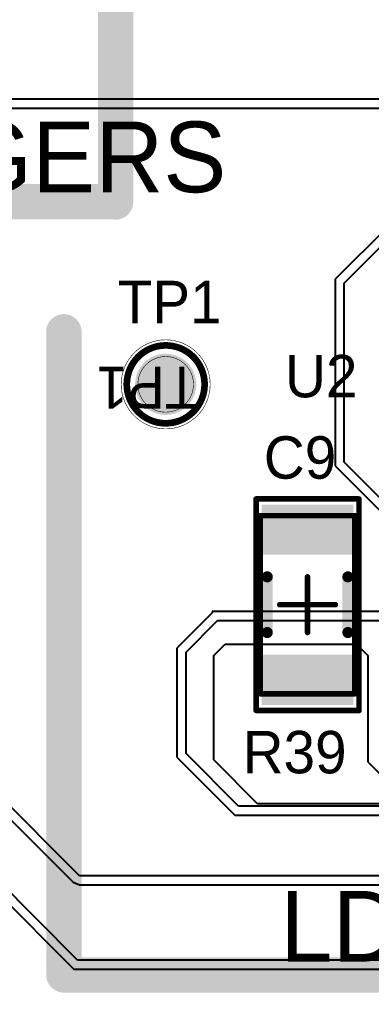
# Model space of a CAD drawing. Header units: millimetres. Extents: x 307 to 423, y 231 to 400.
# Drawn here: x 360.53 to 366.86, y 300.74 to 318.22 of the extents above; entities that cross this region are included whole.
import ezdxf

# ---------------------------------------------------------------- set-up
doc = ezdxf.new("R2010")
doc.units = ezdxf.units.MM
for name, color, linetype in [('Mechanical14', 56, 'Continuous'), ('Mechanical15', 56, 'Continuous'), ('Mechanical16', 56, 'Continuous'), ('Mechanical8', 56, 'Continuous'), ('TopLayer', 1, 'Continuous'), ('TopOverlay', 2, 'Continuous'), ('TopPaste', 8, 'Continuous'), ('TopSolder', 216, 'Continuous')]:
    doc.layers.add(name, color=color, linetype=linetype)

# ---------------------------------------------------------------- blocks, each defined once
blk = doc.blocks.new('TP_SMD_1MM_394')
at = {"layer": 'Mechanical14'}
for points, const_width in [([(0.5, 0, 1), (-0.5, 0, 1)], 0.01), ([(-0.502, 0, 1), (-0.497, 0, 1)], 0.005), ([(0.497, 0, 1), (0.502, 0, 1)], 0.005)]:
    blk.add_lwpolyline(points, format="xyb", close=True, dxfattribs=dict(at, const_width=const_width))
at = {"layer": 'Mechanical16'}
for points, const_width in [([(0.8, 0, 1), (-0.8, 0, 1)], 0.01), ([(-0.803, 0, 1), (-0.798, 0, 1)], 0.005), ([(0.798, 0, 1), (0.803, 0, 1)], 0.005)]:
    blk.add_lwpolyline(points, format="xyb", close=True, dxfattribs=dict(at, const_width=const_width))
at = {"layer": 'TopLayer', "const_width": 0.5}
blk.add_lwpolyline([(-0.25, 0, 1), (0.25, 0, 1)], format="xyb", close=True, dxfattribs=at)
at = {"layer": 'TopOverlay'}
for points, const_width in [([(0.7, 0, 1), (-0.7, 0, 1)], 0.12), ([(-0.73, 0, 1), (-0.67, 0, 1)], 0.06), ([(0.67, 0, 1), (0.73, 0, 1)], 0.06)]:
    blk.add_lwpolyline(points, format="xyb", close=True, dxfattribs=dict(at, const_width=const_width))
at = {"layer": 'TopSolder', "const_width": 0.55}
blk.add_lwpolyline([(-0.275, 0, 1), (0.275, 0, 1)], format="xyb", close=True, dxfattribs=at)
at = {"layer": 'Mechanical14'}
blk.add_text('TP1', height=0.75, rotation=180, dxfattribs=at).set_placement((0.596, 0.316))
blk = doc.blocks.new('CC_NM_1206_428')
at = {"layer": 'Mechanical15', "const_width": 0.1}
for points in [[(-1.9, 0.925), (1.9, 0.925)], [(-1.9, 0.925), (-1.9, -0.925)], [(1.9, 0.925), (1.9, -0.925)], [(0, 0.5), (0, -0.5)], [(-0.5, 0), (0.5, 0)], [(-1.9, -0.925), (1.9, -0.925)]]:
    blk.add_lwpolyline(points, dxfattribs=at)
at = {"layer": 'Mechanical15', "const_width": 0.05}
for points in [[(-1.925, 0.925, 1), (-1.875, 0.925, 1)], [(-1.925, 0.925, 1), (-1.875, 0.925, 1)], [(1.875, 0.925, 1), (1.925, 0.925, 1)], [(1.875, 0.925, 1), (1.925, 0.925, 1)], [(-0.025, 0.5, 1), (0.025, 0.5, 1)], [(-0.525, 0, 1), (-0.475, 0, 1)], [(0.475, 0, 1), (0.525, 0, 1)], [(-0.025, -0.5, 1), (0.025, -0.5, 1)], [(-1.925, -0.925, 1), (-1.875, -0.925, 1)], [(-1.925, -0.925, 1), (-1.875, -0.925, 1)], [(1.875, -0.925, 1), (1.925, -0.925, 1)], [(1.875, -0.925, 1), (1.925, -0.925, 1)]]:
    blk.add_lwpolyline(points, format="xyb", close=True, dxfattribs=at)
at = {"layer": 'Mechanical8', "const_width": 0.1}
for points in [[(-1.6, 0.85), (-1.6, -0.85)], [(-1.6, 0.85), (1.6, 0.85)], [(1.6, 0.85), (1.6, -0.85)], [(-1.6, -0.85), (1.6, -0.85)]]:
    blk.add_lwpolyline(points, dxfattribs=at)
at = {"layer": 'Mechanical8', "const_width": 0.05}
for points in [[(-1.625, 0.85, 1), (-1.575, 0.85, 1)], [(-1.625, 0.85, 1), (-1.575, 0.85, 1)], [(1.575, 0.85, 1), (1.625, 0.85, 1)], [(1.575, 0.85, 1), (1.625, 0.85, 1)], [(-1.625, -0.85, 1), (-1.575, -0.85, 1)], [(-1.625, -0.85, 1), (-1.575, -0.85, 1)], [(1.575, -0.85, 1), (1.625, -0.85, 1)], [(1.575, -0.85, 1), (1.625, -0.85, 1)]]:
    blk.add_lwpolyline(points, format="xyb", close=True, dxfattribs=at)
at = {"layer": 'TopLayer'}
for points in [[(-0.9, -0.825), (-0.9, 0.825), (-1.8, -0.825), (-1.8, 0.825)], [(1.8, -0.825), (1.8, 0.825), (0.9, -0.825), (0.9, 0.825)]]:
    blk.add_solid(points, dxfattribs=at)
at = {"layer": 'TopOverlay', "const_width": 0.2}
for points in [[(-0.5, 0.725), (0.5, 0.725)], [(-0.5, -0.725), (0.5, -0.725)]]:
    blk.add_lwpolyline(points, dxfattribs=at)
at = {"layer": 'TopOverlay', "const_width": 0.1}
for points in [[(-0.55, 0.725, 1), (-0.45, 0.725, 1)], [(0.45, 0.725, 1), (0.55, 0.725, 1)], [(-0.55, -0.725, 1), (-0.45, -0.725, 1)], [(0.45, -0.725, 1), (0.55, -0.725, 1)]]:
    blk.add_lwpolyline(points, format="xyb", close=True, dxfattribs=at)
at = {"layer": 'TopPaste'}
for points in [[(-0.9, -0.825), (-0.9, 0.825), (-1.8, -0.825), (-1.8, 0.825)], [(1.8, -0.825), (1.8, 0.825), (0.9, -0.825), (0.9, 0.825)]]:
    blk.add_solid(points, dxfattribs=at)
at = {"layer": 'TopSolder'}
for points in [[(-0.9, -0.825), (-0.9, 0.825), (-1.8, -0.825), (-1.8, 0.825)], [(1.8, -0.825), (1.8, 0.825), (0.9, -0.825), (0.9, 0.825)]]:
    blk.add_solid(points, dxfattribs=at)

msp = doc.modelspace()

# ---------------------------------------------------------------- linework, layer by layer
at = {"layer": 'TopLayer'}
for p, q in [((384.899, 316.787), (350.178, 316.787)), ((350.178, 316.624), (384.899, 316.624)), ((367.145, 314.491), (366.205, 313.551)), ((366.367, 313.484), (367.212, 314.328)), ((366.205, 313.551), (366.205, 310.198)), ((366.367, 310.265), (366.367, 313.484)), ((366.205, 310.198), (367.127, 309.276)), ((367.194, 309.439), (366.367, 310.265)), ((363.995, 307.556), (363.36, 306.921)), ((367.087, 307.582), (363.995, 307.582)), ((363.995, 307.582), (363.995, 307.556)), ((363.523, 306.854), (364.088, 307.419)), ((364.088, 307.419), (367.087, 307.419)), ((363.36, 306.921), (363.36, 304.966)), ((363.523, 305.033), (363.523, 306.854)), ((364.021, 306.794), (364.224, 306.998)), ((364.224, 306.998), (366.586, 306.998)), ((366.586, 306.998), (366.789, 306.794)), ((364.021, 304.915), (364.021, 306.794)), ((366.789, 306.794), (366.789, 304.882)), ((363.36, 304.966), (364.402, 303.924)), ((364.469, 304.087), (363.523, 305.033)), ((364.808, 304.127), (364.021, 304.915)), ((361.608, 302.832), (359.601, 304.839)), ((366.789, 304.882), (367.112, 304.559)), ((359.486, 304.724), (361.493, 302.717)), ((369.759, 304.087), (364.469, 304.087)), ((369.583, 304.127), (364.808, 304.127)), ((364.402, 303.924), (369.827, 303.924)), ((361.573, 301.318), (359.332, 303.56)), ((359.169, 303.492), (361.506, 301.156)), ((370.98, 302.832), (361.608, 302.832)), ((361.493, 302.717), (361.608, 302.67)), ((361.608, 302.67), (370.98, 302.67)), ((372.564, 301.318), (361.573, 301.318)), ((361.506, 301.156), (372.631, 301.156))]:
    msp.add_line(p, q, dxfattribs=at)
at = {"layer": 'TopOverlay', "const_width": 0.635}
for points in [[(362.256, 314.942), (362.256, 326.375)], [(353.822, 314.948), (362.256, 314.948)], [(361.326, 301.054), (361.326, 312.608)], [(361.326, 301.054), (376.274, 301.054)]]:
    msp.add_lwpolyline(points, dxfattribs=at)
at = {"layer": 'TopOverlay', "const_width": 0.318}
for points in [[(362.097, 314.948, 1), (362.415, 314.948, 1)], [(362.097, 314.942, 1), (362.415, 314.942, 1)], [(361.167, 312.608, 1), (361.485, 312.608, 1)], [(361.167, 301.054, 1), (361.485, 301.054, 1)], [(361.167, 301.054, 1), (361.485, 301.054, 1)]]:
    msp.add_lwpolyline(points, format="xyb", close=True, dxfattribs=at)

# ---------------------------------------------------------------- block references
msp.add_blockref('TP_SMD_1MM_394', (363.157, 311.664))
at = {"rotation": 90}
msp.add_blockref('CC_NM_1206_428', (365.708, 307.705), dxfattribs=at)

# ---------------------------------------------------------------- texts
at = {"layer": 'TopOverlay'}
for s, p in [('   TRIGGERS', (353.962, 315.115)), ('LDO VDDIO ( 1V )', (365.214, 301.293))]:
    msp.add_text(s, height=1.27, rotation=360, dxfattribs=at).set_placement(p)
for s, p in [('TP1', (362.293, 312.763)), ('U2', (365.302, 311.431)), ('C9', (364.921, 309.969)), ('R39', (364.54, 304.675))]:
    msp.add_text(s, height=0.762, dxfattribs=at).set_placement(p)

doc.saveas('drawing.dxf')
